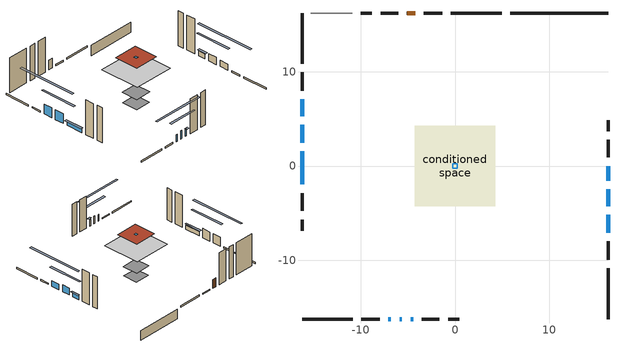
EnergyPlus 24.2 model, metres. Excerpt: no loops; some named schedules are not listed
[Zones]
conditioned space
 floor outside (Floor1 construction): -1.74,-1.74 -1.74,1.74 1.74,1.74 1.74,-1.74 z1.52
 floor adiabatic (AdiabaticFloorConstruction): -4.25,-4.25 -4.25,4.25 4.25,4.25 4.25,-4.25 z6.4
 floor foundation (Slab1 construction): -1.67,-1.67 -1.67,1.67 1.67,1.67 1.67,-1.67 z-0.64
 wall outside (RimJoist1 construction): 4.95,16.24 -0.43,16.24 / -16.24,-16.24 -10.87,-16.24 / -16.24,16.24 -16.24,10.87 / 16.24,-16.24 16.24,-10.87 z1.52:1.82
 wall outside (RimJoist3 construction): -1.36,16.24 -3.3,16.24 / -9.94,-16.24 -7.99,-16.24 / -16.24,9.94 -16.24,7.99 / 16.24,-9.94 16.24,-7.99 z1.52:1.82
 wall outside (AdiabaticWallConstruction 1): -4.23,16.24 -5.1,16.24 z1.52:3.55
 wall outside (AdiabaticWallConstruction): 16.24,-7.07 16.24,-5.18 z1.52:2.79; -7.07,-16.24 -6.81,-16.24 / -4.7,-16.24 -4.45,-16.24 z1.52:2.99; -16.24,7.07 -16.24,5.29 / -16.24,4.36 -16.24,2.48 z1.52:3.6; 16.24,-4.26 16.24,-2.48 z1.52:3.04; -5.88,-16.24 -5.63,-16.24 z1.52:3.25; 16.24,-1.55 16.24,-0.02 z1.52:2.54; -16.24,1.55 -16.24,-1.96 z1.52:2.43
 wall outside (Wall1 construction): -6.02,16.24 -7.89,16.24 / -3.52,-16.24 -1.65,-16.24 / -16.24,-2.88 -16.24,-4.75 / 16.24,0.9 16.24,2.77 z1.52:8.84
 wall outside (Wall3 construction): -8.82,16.24 -9.99,16.24 / -0.72,-16.24 0.45,-16.24 / -16.24,-5.68 -16.24,-6.85 / 16.24,3.7 16.24,4.87 z1.52:8.84
 wall foundation (FoundationWall1 construction): 16.24,16.24 5.88,16.24 z-0.64:1.52
 wall adiabatic (Wall4 construction): -10.92,16.24 -15.31,16.24 z1.52:8.84
 window (WindowConstruction): 16.24,-7.07 16.24,-5.18 z1.52:2.79
 window (WindowConstruction 1): -7.07,-16.24 -6.81,-16.24 z1.52:2.99
 window (WindowConstruction 2): -16.24,7.07 -16.24,5.29 z1.52:3.6
 window (WindowConstruction 3): 16.24,-4.26 16.24,-2.48 z1.52:3.04
 window (WindowConstruction 4): -5.88,-16.24 -5.63,-16.24 z1.52:3.25
 window (WindowConstruction 5): -16.24,4.36 -16.24,2.48 z1.52:3.6
 window (WindowConstruction 6): 16.24,-1.55 16.24,-0.03 z1.52:2.53
 window (WindowConstruction 7): -4.7,-16.24 -4.45,-16.24 z1.52:2.99
 window (WindowConstruction 8): -16.24,1.55 -16.24,-1.96 z1.52:2.43
 door (Door): -4.23,16.24 -5.09,16.24 z1.52:3.55
 ceiling adiabatic (AdiabaticFloorConstruction): 4.25,-4.25 4.25,4.25 -4.25,4.25 -4.25,-4.25 z6.4
 roof outside (Roof1 construction): -2.51,2.51 -2.51,-2.51 2.51,-2.51 2.51,2.51 z8.84
 roof outside (AdiabaticRoofConstruction): 0.25,-0.25 0.25,0.25 -0.25,0.25 -0.25,-0.25 z8.84
 skylight (SkylightConstruction): 0.25,-0.25 0.25,0.25 -0.25,0.25 -0.25,-0.25 z8.84
shading: 16.24,0.2 16.24,-12.44 16.65,-12.44 16.65,0.2 z8.17; -1.43,-16.24 -12.44,-16.24 -12.44,-16.65 -1.43,-16.65 z8.37; -16.24,-0.09 -16.24,12.44 -16.65,12.44 -16.65,-0.09 z8.98; 16.24,0.46 16.24,-7.2 16.65,-7.2 16.65,0.46 z5.99; -2.69,-16.24 -8.82,-16.24 -8.82,-16.65 -2.69,-16.65 z6.19; -16.24,-0.46 -16.24,7.3 -16.65,7.3 -16.65,-0.46 z6.54; 16.24,0.18 16.24,-1.75 16.65,-1.75 16.65,0.18 z2.74; -4.25,-16.24 -4.9,-16.24 -4.9,-16.65 -4.25,-16.65 z3.19; -16.24,-2.16 -16.24,1.75 -16.65,1.75 -16.65,-2.16 z2.64
[Building]
Building 1: Terrain=Suburbs
[Site:Location]
Toronto Intl AP_ON: Latitude {deg}=43.68; Longitude {deg}=-79.63; Time Zone {hr}=-5; Elevation {m}=173; Keep Site Location Information=Yes
[Site:GroundTemperature:Shallow]
4.59119, 2.66285, 2.50842, 3.42352, 7.09712, 10.7536, 13.9236, 15.9317, 16.1023, 14.4691, 11.3799, 7.83558
[Site:WaterMainsTemperature]
Calculation Method=Schedule; Temperature Schedule=mains temperature schedule
[Material] Roughness=Rough; Thermal Absorptance=0.9
Name | Thickness {m} | Conductivity {W/m-K} | Density {kg/m3} | Specific Heat {J/kg-K} | Solar Absorptance | Visible Absorptance
asphalt or fiberglass shingles | 0.00635 | 0.162714 | 1121.4 | 1465.45 | 0.4 | 0.4
asphalt or fiberglass shingles 1 | 0.00635 | 0.162714 | 1121.4 | 1465.45 | 0.7 | 0.7
concrete 4.0 in. | 0.1016 | 1.803125 | 2242.8 | 837.4 | 0.7 | 0.7
concrete 8.0 in. | 0.2032 | 1.803125 | 2242.8 | 837.4 | 0.7 | 0.7
door material | 0.04445 | 0.053851 | 512.64 | 1214.23 | 0.7 | 0.7
floor covering | 0.0127 | 0.0433444 | 54.468 | 1339.84 | 0.6 | 0.6
floor rigid ins; rim joist rigid ins | 0.051816 | 0.029427 | 32.04 | 1214.23 | 0.7 | 0.7
floor rigid ins 1; roof rigid ins; wall rigid ins | 0.512978 | 0.029427 | 32.04 | 1214.23 | 0.7 | 0.7
floor stud and cavity | 0.1397 | 0.35706 | 92.3553 | 1139.71 | 0.7 | 0.7
floor stud and cavity 1 | 0.1397 | 1.75129 | 37.0049 | 1207.88 | 0.7 | 0.7
furniture material conditioned space 1 | 0.1524 | 0.115458 | 640.8 | 1214.23 | 0.6 | 0.6
gypsum board | 0.0127 | 0.160291 | 801 | 837.4 | 0.6 | 0.6
osb sheathing 0.5 in. | 0.0127 | 0.115458 | 512.64 | 1214.23 | 0.7 | 0.7
osb sheathing 0.5 in. 1 | 0.0127 | 0.115458 | 512.64 | 1214.23 | 0.4 | 0.4
osb sheathing 0.75 in. | 0.01905 | 0.115458 | 512.64 | 1214.23 | 0.7 | 0.7
osb sheathing 2.0 in. | 0.0508 | 0.115458 | 512.64 | 1214.23 | 0.7 | 0.7
rim joist stud and cavity | 0.0508 | 0.0453203 | 125.044 | 1163.47 | 0.6 | 0.6
rim joist stud and cavity 1 | 0.0508 | 0.214371 | 125.044 | 1163.47 | 0.6 | 0.6
roof stud and cavity | 0.2032 | 0.123961 | 78.34581 | 1123.46 | 0.7 | 0.7
roof stud and cavity 1 | 0.18415 | 1.7868 | 37.0049 | 1207.88 | 0.6 | 0.6
wall stud and cavity | 0.1397 | 0.0824723 | 139.0536 | 1170.24 | 0.7 | 0.7
wall stud and cavity 1 | 0.1397 | 0.0820459 | 139.0536 | 1170.24 | 0.7 | 0.7
wall stud and cavity 2 | 0.1397 | 0.0748796 | 139.0536 | 1170.24 | 0.7 | 0.7
wall stud and cavity 3 | 0.0889 | 0.380278 | 52.3479 | 1209.89 | 0.7 | 0.7
wall stud and cavity 4 | 0.0889 | 0.391764 | 83.0341 | 1211.67 | 0.7 | 0.7
wood siding | 0.0254 | 0.102417 | 544.68 | 1172.36 | 0.4 | 0.4
wood siding 1; wood siding 2; wood siding 3 | 0.0254 | 0.102417 | 544.68 | 1172.36 | 0.7 | 0.7
[WindowMaterial:SimpleGlazingSystem]
Name | U-Factor {W/m2-K} | Solar Heat Gain Coefficient
SkylightMaterial | 3.58242 | 0.6526
WindowMaterial | 4.5248 | 0.67
WindowMaterial 1 | 3.10246 | 0.5
WindowMaterial 2 | 2.88329 | 0.7
WindowMaterial 3 | 2.89521 | 0.69
WindowMaterial 4 | 3.10416 | 0.5
WindowMaterial 5 | 4.181847 | 0.68
WindowMaterial 6 | 2.921331 | 0.67
WindowMaterial 7 | 2.90827 | 0.68
[Construction]
AdiabaticFloorConstruction: floor stud and cavity 1, floor rigid ins 1, osb sheathing 0.75 in., floor covering
AdiabaticRoofConstruction: asphalt or fiberglass shingles 1, roof rigid ins, osb sheathing 0.75 in., roof stud and cavity 1
AdiabaticWallConstruction: wood siding 2, wall rigid ins, wall stud and cavity 3, gypsum board
AdiabaticWallConstruction 1: wood siding 3, wall rigid ins, wall stud and cavity 3, gypsum board
Door: door material
Floor1 construction: floor stud and cavity, floor rigid ins, osb sheathing 0.75 in., floor covering
FoundationWall1 construction: concrete 8.0 in.
furniture construction conditioned space 1: furniture material conditioned space 1
PartitionWallConstruction: gypsum board, wall stud and cavity 4, gypsum board
RimJoist1 construction: wood siding 1, osb sheathing 2.0 in., rim joist stud and cavity
RimJoist3 construction: wood siding 1, rim joist rigid ins, osb sheathing 2.0 in., rim joist stud and cavity 1
Roof1 construction: asphalt or fiberglass shingles, osb sheathing 0.75 in., roof stud and cavity, gypsum board
SkylightConstruction: SkylightMaterial
Slab1 construction: concrete 4.0 in.
Wall1 construction: wood siding, osb sheathing 0.5 in., wall stud and cavity, gypsum board
Wall3 construction: wood siding, osb sheathing 0.5 in., wall stud and cavity 1, gypsum board
Wall4 construction: osb sheathing 0.5 in. 1, wall stud and cavity 2, gypsum board
WindowConstruction: WindowMaterial
WindowConstruction 1; WindowConstruction 7: WindowMaterial 1
WindowConstruction 2: WindowMaterial 2
WindowConstruction 3: WindowMaterial 3
WindowConstruction 4: WindowMaterial 4
WindowConstruction 5: WindowMaterial 5
WindowConstruction 6: WindowMaterial 6
WindowConstruction 8: WindowMaterial 7
[Zone]
conditioned space: Multiplier=1; Volume {m3}=230.4; Part of Total Floor Area=Yes
[Space]
conditioned space 1: Zone=conditioned space; Volume {m3}=230.4
[SurfaceProperty:ExposedFoundationPerimeter]
Slab1: Exposed Perimeter Calculation Method=TotalExposedPerimeter; Total Exposed Perimeter {m}=10.363
[InternalMass] Zone or ZoneList=conditioned space; Space or SpaceList=conditioned space 1
Name | Construction | Surface Area {m2}
furniture mass conditioned space 1 | furniture construction conditioned space 1 | 38.2522
partition wall mass | PartitionWallConstruction | 95.6305
[Lights]
interior lighting: Zone or ZoneList or Space or SpaceList=conditioned space 1; Schedule=interior lighting schedule; Design Level Calculation Method=LightingLevel; Lighting Level {W}=343.2; Return Air Fraction=0; Fraction Radiant=0.6; Fraction Visible=0.2; Fraction Replaceable=1
[People]
occupants: Zone or ZoneList or Space or SpaceList=conditioned space 1; Number of People Schedule=occupants schedule; Number of People Calculation Method=People; Number of People=3; Fraction Radiant=0.314171; Sensible Heat Fraction=0.56303; Activity Level Schedule=occupants activity schedule; Carbon Dioxide Generation Rate {m3/s-W}=0; Enable ASHRAE 55 Comfort Warnings=No; Mean Radiant Temperature Calculation Type=EnclosureAveraged
[ElectricEquipment] Zone or ZoneList or Space or SpaceList=conditioned space 1; Design Level Calculation Method=EquipmentLevel
Name | Schedule | Design Level {W} | Fraction Latent | Fraction Radiant | Fraction Lost
clothes dryer | clothes dryer schedule | 140.772 | 0.015 | 0.081 | 0.85
clothes washer | clothes washer schedule | 32.1985 | 0.03 | 0.162 | 0.7
cooking range | cooking range schedule | 208.969 | 0.08 | 0.432 | 0.2
dishwasher | dishwasher schedule | 66.8632 | 0.3 | 0.18 | 0.4
fridge | fridge schedule | 72.9452 | 0 | 0.6 | 0
mech vent house fan | mech vent house fan schedule | 0.95 | 0 | 0 | 1
mech vent house fan cfis | mech vent house fan cfis schedule | 0 | 0 | 0 | 0
misc plug loads | misc plug loads schedule | 494.7 | 0.045 | 0.513 | 0.1
whole house fan | Always On Discrete | 0 | 0 | 0 | 1
[OtherEquipment] Zone or ZoneList or Space or SpaceList=conditioned space 1; Design Level Calculation Method=EquipmentLevel
Name | Fuel Type | Schedule | Design Level {W} | Fraction Latent | Fraction Radiant | Fraction Lost
clothes dryer 1 | Electricity | clothes dryer schedule | 0 | 0.015 | 0.081 | 0.85
cooking range 1 | Electricity | cooking range schedule | 0 | 0.08 | 0.432 | 0.2
general water use latent | None | general water use schedule | 59.3978 | 1 | 0 | 0
general water use sensible | None | general water use schedule | -58.539 | 0 | 0.6 | 0
mech vent house fan latent load | None | Always On Discrete | 0 | 1 | 0 | 0
mech vent house fan sensible load | None | Always On Discrete | 0 | 0 | 0 | 0
water heater energy adjustment1 | NaturalGas | Always On Discrete | 0.01 | 0 | 0 | 1
[ZoneInfiltration:DesignFlowRate] Zone or ZoneList or Space or SpaceList=conditioned space 1; Schedule=Always On Discrete; Design Flow Rate Calculation Method=Flow/Zone; Design Flow Rate {m3/s}=0
infil flow; natural vent flow; whole house fan flow
[AvailabilityManager:Scheduled]
central ac and furnace airloop Availability Manager: Schedule=Always On Discrete
[Foundation:Kiva]
Foundation Kiva 1: Initial Indoor Air Temperature {C}=18; Wall Height Above Grade {m}=1.52001; Wall Depth Below Slab {m}=0.2032
[Foundation:Kiva:Settings]
Soil Conductivity {W/m-K}=0.849921; Soil Density {kg/m3}=1842.3; Soil Specific Heat {J/kg-K}=418.7; Ground Solar Absorptivity=0.9; Ground Thermal Absorptivity=0.9; Ground Surface Roughness {m}=0.03; Far-Field Width {m}=40; Deep-Ground Boundary Condition=ZeroFlux; Deep-Ground Depth {m}=40; Minimum Cell Dimension {m}=0.2; Maximum Cell Growth Coefficient=3; Simulation Timestep=Timestep
[Exterior:Lights]
exterior lighting: Schedule=exterior lighting schedule; Design Level {W}=75.6
[EnergyManagementSystem:GlobalVariable]
central_ac_and_furnace_airloop_Fan_RTF
infil_program_Qfan
infil_program_Qinf
natural_vent_program_Qnv
natural_vent_program_Qwhf
[EnergyManagementSystem:Sensor]
Name | Output:Variable or Output:Meter Index Key | Output:Variable or Output:Meter
airflow_gain | infil flow | Infiltration Sensible Heat Gain Energy
airflow_gain_1 | natural vent flow | Infiltration Sensible Heat Gain Energy
airflow_gain_2 | whole house fan flow | Infiltration Sensible Heat Gain Energy
airflow_loss | infil flow | Infiltration Sensible Heat Loss Energy
airflow_loss_1 | natural vent flow | Infiltration Sensible Heat Loss Energy
airflow_loss_2 | whole house fan flow | Infiltration Sensible Heat Loss Energy
clg_load_cond |  | Cooling:EnergyTransfer:Zone:CONDITIONED SPACE
clg_sp_s; clg_sp_s_1 | cooling setpoint | Schedule Value
clothes_dryer_exhaust_0_sch_s | clothes dryer exhaust 0 schedule | Schedule Value
cool_season | cooling season schedule | Schedule Value
htg_load_cond |  | Heating:EnergyTransfer:Zone:CONDITIONED SPACE
htg_sp_s; htg_sp_s_1 | heating setpoint | Schedule Value
ig_ee_conv | clothes dryer | Electric Equipment Convective Heating Energy
ig_ee_conv_2 | cooking range | Electric Equipment Convective Heating Energy
ig_ee_conv_4 | fridge | Electric Equipment Convective Heating Energy
ig_ee_conv_5 | misc plug loads | Electric Equipment Convective Heating Energy
ig_ee_conv_6 | whole house fan | Electric Equipment Convective Heating Energy
ig_ee_rad | clothes dryer | Electric Equipment Radiant Heating Energy
ig_ee_rad_2 | cooking range | Electric Equipment Radiant Heating Energy
ig_ee_rad_4 | fridge | Electric Equipment Radiant Heating Energy
ig_ee_rad_5 | misc plug loads | Electric Equipment Radiant Heating Energy
ig_ee_rad_6 | whole house fan | Electric Equipment Radiant Heating Energy
ig_lgt_conv | interior lighting | Lights Convective Heating Energy
ig_lgt_rad | interior lighting | Lights Radiant Heating Energy
ig_lgt_vis | interior lighting | Lights Visible Radiation Heating Energy
ig_oe_conv | clothes dryer 1 | Other Equipment Convective Heating Energy
ig_oe_conv_1 | cooking range 1 | Other Equipment Convective Heating Energy
ig_oe_conv_2 | general water use latent | Other Equipment Convective Heating Energy
ig_oe_conv_3 | general water use sensible | Other Equipment Convective Heating Energy
ig_oe_conv_4 | water heater energy adjustment1 | Other Equipment Convective Heating Energy
ig_oe_rad | clothes dryer 1 | Other Equipment Radiant Heating Energy
ig_oe_rad_1 | cooking range 1 | Other Equipment Radiant Heating Energy
ig_oe_rad_2 | general water use latent | Other Equipment Radiant Heating Energy
ig_oe_rad_3 | general water use sensible | Other Equipment Radiant Heating Energy
ig_oe_rad_4 | water heater energy adjustment1 | Other Equipment Radiant Heating Energy
ig_ppl_conv | occupants | People Convective Heating Energy
ig_ppl_rad | occupants | People Radiant Heating Energy
im_conv | furniture mass conditioned space 1 | Surface Inside Face Convection Heat Gain Energy
im_conv_1 | partition wall mass | Surface Inside Face Convection Heat Gain Energy
im_ig | furniture mass conditioned space 1 | Surface Inside Face Internal Gains Radiation Heat Gain Energy
im_ig_1 | partition wall mass | Surface Inside Face Internal Gains Radiation Heat Gain Energy
im_lgt | furniture mass conditioned space 1 | Surface Inside Face Lights Radiation Heat Gain Energy
im_lgt_1 | partition wall mass | Surface Inside Face Lights Radiation Heat Gain Energy
im_sol | furniture mass conditioned space 1 | Surface Inside Face Solar Radiation Heat Gain Energy
im_sol_1 | partition wall mass | Surface Inside Face Solar Radiation Heat Gain Energy
im_surf | furniture mass conditioned space 1 | Surface Inside Face Net Surface Thermal Radiation Heat Gain Energy
im_surf_1 | partition wall mass | Surface Inside Face Net Surface Thermal Radiation Heat Gain Energy
mv_conv | mech vent house fan | Electric Equipment Convective Heating Energy
mv_conv_1 | mech vent house fan cfis | Electric Equipment Convective Heating Energy
mv_conv_2 | mech vent house fan latent load | Other Equipment Convective Heating Energy
mv_conv_3 | mech vent house fan sensible load | Other Equipment Convective Heating Energy
mv_rad | mech vent house fan | Electric Equipment Radiant Heating Energy
mv_rad_1 | mech vent house fan cfis | Electric Equipment Radiant Heating Energy
mv_rad_2 | mech vent house fan latent load | Other Equipment Radiant Heating Energy
mv_rad_3 | mech vent house fan sensible load | Other Equipment Radiant Heating Energy
natural_vent_s | natural vent schedule | Schedule Value
out_pb_s |  | Site Outdoor Air Barometric Pressure
out_wt_s |  | Site Outdoor Air Humidity Ratio
site_vw_s |  | Site Wind Speed
ss_back_out | Window1 | Surface Window Shortwave from Zone Back Out Window Heat Transfer Rate
ss_back_out_1 | Window10 | Surface Window Shortwave from Zone Back Out Window Heat Transfer Rate
ss_back_out_2 | Window2 | Surface Window Shortwave from Zone Back Out Window Heat Transfer Rate
ss_back_out_3 | Window3 | Surface Window Shortwave from Zone Back Out Window Heat Transfer Rate
ss_back_out_4 | Window4 | Surface Window Shortwave from Zone Back Out Window Heat Transfer Rate
ss_back_out_5 | Window5 | Surface Window Shortwave from Zone Back Out Window Heat Transfer Rate
ss_back_out_6 | Window6 | Surface Window Shortwave from Zone Back Out Window Heat Transfer Rate
ss_back_out_7 | Window7 | Surface Window Shortwave from Zone Back Out Window Heat Transfer Rate
ss_back_out_8 | Window8 | Surface Window Shortwave from Zone Back Out Window Heat Transfer Rate
ss_back_out_9 | Window9 | Surface Window Shortwave from Zone Back Out Window Heat Transfer Rate
ss_conv | Door1 | Surface Inside Face Convection Heat Gain Energy
ss_conv_1 | Window1 | Surface Inside Face Convection Heat Gain Energy
ss_conv_10 | Window9 | Surface Inside Face Convection Heat Gain Energy
ss_conv_2 | Window10 | Surface Inside Face Convection Heat Gain Energy
ss_conv_3 | Window2 | Surface Inside Face Convection Heat Gain Energy
ss_conv_4 | Window3 | Surface Inside Face Convection Heat Gain Energy
ss_conv_5 | Window4 | Surface Inside Face Convection Heat Gain Energy
ss_conv_6 | Window5 | Surface Inside Face Convection Heat Gain Energy
ss_conv_7 | Window6 | Surface Inside Face Convection Heat Gain Energy
ss_conv_8 | Window7 | Surface Inside Face Convection Heat Gain Energy
ss_conv_9 | Window8 | Surface Inside Face Convection Heat Gain Energy
ss_ig | Door1 | Surface Inside Face Internal Gains Radiation Heat Gain Energy
ss_ig_1 | Window1 | Surface Inside Face Internal Gains Radiation Heat Gain Energy
ss_ig_10 | Window9 | Surface Inside Face Internal Gains Radiation Heat Gain Energy
ss_ig_2 | Window10 | Surface Inside Face Internal Gains Radiation Heat Gain Energy
ss_ig_3 | Window2 | Surface Inside Face Internal Gains Radiation Heat Gain Energy
ss_ig_4 | Window3 | Surface Inside Face Internal Gains Radiation Heat Gain Energy
ss_ig_5 | Window4 | Surface Inside Face Internal Gains Radiation Heat Gain Energy
ss_ig_6 | Window5 | Surface Inside Face Internal Gains Radiation Heat Gain Energy
ss_ig_7 | Window6 | Surface Inside Face Internal Gains Radiation Heat Gain Energy
ss_ig_8 | Window7 | Surface Inside Face Internal Gains Radiation Heat Gain Energy
ss_ig_9 | Window8 | Surface Inside Face Internal Gains Radiation Heat Gain Energy
ss_lgt | Door1 | Surface Inside Face Lights Radiation Heat Gain Energy
ss_sol | Door1 | Surface Inside Face Solar Radiation Heat Gain Energy
ss_surf | Door1 | Surface Inside Face Net Surface Thermal Radiation Heat Gain Energy
ss_surf_1 | Window1 | Surface Inside Face Net Surface Thermal Radiation Heat Gain Energy
ss_surf_10 | Window9 | Surface Inside Face Net Surface Thermal Radiation Heat Gain Energy
ss_surf_2 | Window10 | Surface Inside Face Net Surface Thermal Radiation Heat Gain Energy
ss_surf_3 | Window2 | Surface Inside Face Net Surface Thermal Radiation Heat Gain Energy
ss_surf_4 | Window3 | Surface Inside Face Net Surface Thermal Radiation Heat Gain Energy
ss_surf_5 | Window4 | Surface Inside Face Net Surface Thermal Radiation Heat Gain Energy
ss_surf_6 | Window5 | Surface Inside Face Net Surface Thermal Radiation Heat Gain Energy
ss_surf_7 | Window6 | Surface Inside Face Net Surface Thermal Radiation Heat Gain Energy
ss_surf_8 | Window7 | Surface Inside Face Net Surface Thermal Radiation Heat Gain Energy
ss_surf_9 | Window8 | Surface Inside Face Net Surface Thermal Radiation Heat Gain Energy
ss_trans_in | Window1 | Surface Window Transmitted Solar Radiation Rate
ss_trans_in_1 | Window10 | Surface Window Transmitted Solar Radiation Rate
ss_trans_in_2 | Window2 | Surface Window Transmitted Solar Radiation Rate
ss_trans_in_3 | Window3 | Surface Window Transmitted Solar Radiation Rate
ss_trans_in_4 | Window4 | Surface Window Transmitted Solar Radiation Rate
ss_trans_in_5 | Window5 | Surface Window Transmitted Solar Radiation Rate
ss_trans_in_6 | Window6 | Surface Window Transmitted Solar Radiation Rate
ss_trans_in_7 | Window7 | Surface Window Transmitted Solar Radiation Rate
ss_trans_in_8 | Window8 | Surface Window Transmitted Solar Radiation Rate
ss_trans_in_9 | Window9 | Surface Window Transmitted Solar Radiation Rate
ss_trans_out | Window1 | Surface Inside Face Initial Transmitted Diffuse Transmitted Out Window Solar Radiation Rate
ss_trans_out_1 | Window10 | Surface Inside Face Initial Transmitted Diffuse Transmitted Out Window Solar Radiation Rate
ss_trans_out_2 | Window2 | Surface Inside Face Initial Transmitted Diffuse Transmitted Out Window Solar Radiation Rate
ss_trans_out_3 | Window3 | Surface Inside Face Initial Transmitted Diffuse Transmitted Out Window Solar Radiation Rate
ss_trans_out_4 | Window4 | Surface Inside Face Initial Transmitted Diffuse Transmitted Out Window Solar Radiation Rate
ss_trans_out_5 | Window5 | Surface Inside Face Initial Transmitted Diffuse Transmitted Out Window Solar Radiation Rate
ss_trans_out_6 | Window6 | Surface Inside Face Initial Transmitted Diffuse Transmitted Out Window Solar Radiation Rate
ss_trans_out_7 | Window7 | Surface Inside Face Initial Transmitted Diffuse Transmitted Out Window Solar Radiation Rate
ss_trans_out_8 | Window8 | Surface Inside Face Initial Transmitted Diffuse Transmitted Out Window Solar Radiation Rate
ss_trans_out_9 | Window9 | Surface Inside Face Initial Transmitted Diffuse Transmitted Out Window Solar Radiation Rate
s_conv | Floor1 | Surface Inside Face Convection Heat Gain Energy
s_conv_1 | FoundationWall1 | Surface Inside Face Convection Heat Gain Energy
s_conv_10 | RimJoist3:270 | Surface Inside Face Convection Heat Gain Energy
s_conv_11 | RimJoist3:90 | Surface Inside Face Convection Heat Gain Energy
s_conv_12 | Roof1 | Surface Inside Face Convection Heat Gain Energy
s_conv_13 | Slab1 | Surface Inside Face Convection Heat Gain Energy
s_conv_14 | Wall1:0 | Surface Inside Face Convection Heat Gain Energy
s_conv_15 | Wall1:180 | Surface Inside Face Convection Heat Gain Energy
s_conv_16 | Wall1:270 | Surface Inside Face Convection Heat Gain Energy
s_conv_17 | Wall1:90 | Surface Inside Face Convection Heat Gain Energy
s_conv_18 | Wall3:0 | Surface Inside Face Convection Heat Gain Energy
s_conv_19 | Wall3:180 | Surface Inside Face Convection Heat Gain Energy
s_conv_2 | inferred conditioned ceiling | Surface Inside Face Convection Heat Gain Energy
s_conv_20 | Wall3:270 | Surface Inside Face Convection Heat Gain Energy
s_conv_21 | Wall3:90 | Surface Inside Face Convection Heat Gain Energy
s_conv_22 | Wall4 | Surface Inside Face Convection Heat Gain Energy
s_conv_3 | inferred conditioned floor | Surface Inside Face Convection Heat Gain Energy
s_conv_4 | RimJoist1:0 | Surface Inside Face Convection Heat Gain Energy
s_conv_5 | RimJoist1:180 | Surface Inside Face Convection Heat Gain Energy
s_conv_6 | RimJoist1:270 | Surface Inside Face Convection Heat Gain Energy
s_conv_7 | RimJoist1:90 | Surface Inside Face Convection Heat Gain Energy
s_conv_8 | RimJoist3:0 | Surface Inside Face Convection Heat Gain Energy
s_conv_9 | RimJoist3:180 | Surface Inside Face Convection Heat Gain Energy
s_ig | Floor1 | Surface Inside Face Internal Gains Radiation Heat Gain Energy
s_ig_1 | FoundationWall1 | Surface Inside Face Internal Gains Radiation Heat Gain Energy
s_ig_10 | RimJoist3:270 | Surface Inside Face Internal Gains Radiation Heat Gain Energy
s_ig_11 | RimJoist3:90 | Surface Inside Face Internal Gains Radiation Heat Gain Energy
s_ig_12 | Roof1 | Surface Inside Face Internal Gains Radiation Heat Gain Energy
s_ig_13 | Slab1 | Surface Inside Face Internal Gains Radiation Heat Gain Energy
s_ig_14 | Wall1:0 | Surface Inside Face Internal Gains Radiation Heat Gain Energy
s_ig_15 | Wall1:180 | Surface Inside Face Internal Gains Radiation Heat Gain Energy
s_ig_16 | Wall1:270 | Surface Inside Face Internal Gains Radiation Heat Gain Energy
s_ig_17 | Wall1:90 | Surface Inside Face Internal Gains Radiation Heat Gain Energy
s_ig_18 | Wall3:0 | Surface Inside Face Internal Gains Radiation Heat Gain Energy
s_ig_19 | Wall3:180 | Surface Inside Face Internal Gains Radiation Heat Gain Energy
s_ig_2 | inferred conditioned ceiling | Surface Inside Face Internal Gains Radiation Heat Gain Energy
s_ig_20 | Wall3:270 | Surface Inside Face Internal Gains Radiation Heat Gain Energy
s_ig_21 | Wall3:90 | Surface Inside Face Internal Gains Radiation Heat Gain Energy
s_ig_22 | Wall4 | Surface Inside Face Internal Gains Radiation Heat Gain Energy
s_ig_3 | inferred conditioned floor | Surface Inside Face Internal Gains Radiation Heat Gain Energy
s_ig_4 | RimJoist1:0 | Surface Inside Face Internal Gains Radiation Heat Gain Energy
s_ig_5 | RimJoist1:180 | Surface Inside Face Internal Gains Radiation Heat Gain Energy
s_ig_6 | RimJoist1:270 | Surface Inside Face Internal Gains Radiation Heat Gain Energy
s_ig_7 | RimJoist1:90 | Surface Inside Face Internal Gains Radiation Heat Gain Energy
s_ig_8 | RimJoist3:0 | Surface Inside Face Internal Gains Radiation Heat Gain Energy
s_ig_9 | RimJoist3:180 | Surface Inside Face Internal Gains Radiation Heat Gain Energy
s_lgt | Floor1 | Surface Inside Face Lights Radiation Heat Gain Energy
s_lgt_1 | FoundationWall1 | Surface Inside Face Lights Radiation Heat Gain Energy
s_lgt_10 | RimJoist3:270 | Surface Inside Face Lights Radiation Heat Gain Energy
s_lgt_11 | RimJoist3:90 | Surface Inside Face Lights Radiation Heat Gain Energy
